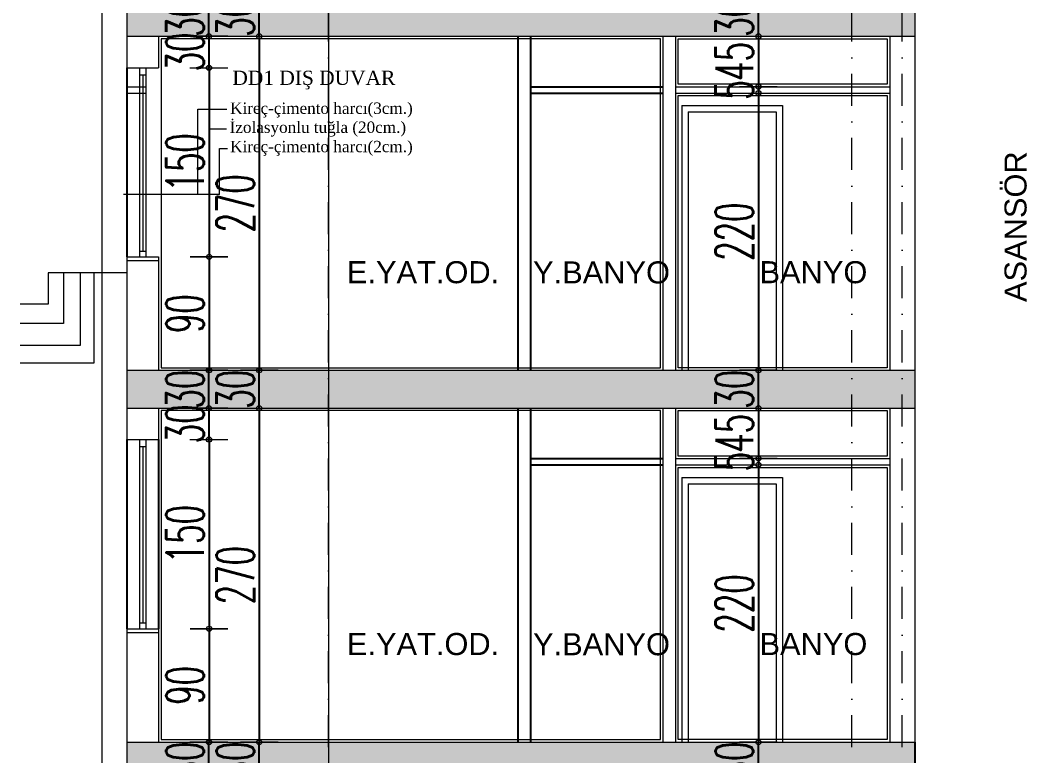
# Model space of a CAD drawing. Header units: millimetres. Extents: x -16104 to 67872, y -88009 to 12107.
# Drawn here: x 43475 to 44274, y -7119 to -6536 of the extents above; entities that cross this region are included whole.
import ezdxf

# ---------------------------------------------------------------- set-up
doc = ezdxf.new("R2010")
doc.units = ezdxf.units.MM
doc.linetypes.add('DASHDOTX2', pattern=[50.8, 25.4, -12.7, 0, -12.7])
doc.layers.get('0').update_dxf_attribs({"color": 241})
doc.layers.add('TARAMA', color=8, linetype='Continuous', lineweight=15)
doc.styles.add('DIM', font='Txttw.shx', dxfattribs={"width": 0.6})
doc.styles.add('ÖLÇÜ', font='times.ttf', dxfattribs={"height": 15})
doc.dimstyles.new('50', dxfattribs={"dimscale": 0, "dimtxt": 30, "dimasz": 1, "dimexe": 0, "dimexo": 2, "dimgap": 4, "dimtad": 1, "dimdec": 0, "dimzin": 0, "dimdsep": 46, "dimtxsty": 'DIM', "dimblk1": 'DOT', "dimblk2": 'DOT', "dimsah": 1, "dimcen": 1.5, "dimdle": 3, "dimse1": 1, "dimse2": 1, "dimclrd": 256, "dimclre": 9, "dimclrt": 256, "dimadec": 0, "dimazin": 0, "dimtfac": 0.24, "dimtdec": 0, "dimtix": 1, "dimtmove": 2, "dimatfit": 3, "dimldrblk": 'DOT', "dimfxl": 0, "dimtolj": 1, "dimtzin": 15, "dimarcsym": 0})
pattern_1 = [(45, (113.577, -17059.605), (-4.4901281, 4.4901281), []), (45, (118.067, -17059.605), (-4.4901281, 4.4901281), [7.9375, -1.5875, 0, -1.5875])]

# ---------------------------------------------------------------- blocks, each defined once
blk = doc.blocks.new('DOT')
for p, q in [((0, 15), (0, -15)), ((-2, 0), (0, 0)), ((2, 0), (0, 0))]:
    blk.add_line(p, q)
blk.add_circle((0, 0), 2)
blk = doc.blocks.new('*D2764')
at = {"layer": 'Defpoints', "color": 0, "transparency": 16777216}
for p in [(43625.03, -6518.52), (43625.03, -6518.52), (43625.03, -6548.52)]:
    blk.add_point(p, dxfattribs=at)
at = {"layer": 'TARAMA', "lineweight": -2, "transparency": 16777216}
for p, q in [((43625.03, -6517.52), (43625.03, -6516.52)), ((43625.03, -6548.52), (43625.03, -6518.52)), ((43625.03, -6549.52), (43625.03, -6550.52))]:
    blk.add_line(p, q, dxfattribs=at)
for p, rotation in [((43625.03, -6518.52), 270), ((43625.03, -6548.52), 90)]:
    blk.add_blockref('DOT', p, dxfattribs=dict(at, rotation=rotation))
at = {"layer": 'TARAMA', "transparency": 16777216, "insert": (43606.03, -6533.52), "char_height": 30, "attachment_point": 5, "rotation": 90, "style": 'DIM'}
blk.add_mtext('\\A1;30', dxfattribs=at)
blk = doc.blocks.new('*D2665')
at = {"layer": 'Defpoints', "color": 0, "transparency": 16777216}
for p in [(43585.03, -6573.52), (43585.03, -6723.52), (43625.14, -6723.52)]:
    blk.add_point(p, dxfattribs=at)
at = {"layer": 'TARAMA', "lineweight": -2, "transparency": 16777216}
blk.add_line((43625.14, -6574.52), (43625.14, -6722.52), dxfattribs=at)
for p, rotation in [((43625.14, -6573.52), 90), ((43625.14, -6723.52), 270)]:
    blk.add_blockref('DOT', p, dxfattribs=dict(at, rotation=rotation))
at = {"layer": 'TARAMA', "transparency": 16777216, "insert": (43606.14, -6648.52), "char_height": 30, "attachment_point": 5, "rotation": 90, "style": 'DIM'}
blk.add_mtext('\\A1;150', dxfattribs=at)
blk = doc.blocks.new('*D2765')
at = {"layer": 'Defpoints', "color": 0, "transparency": 16777216}
for p in [(43625.03, -6548.52), (43625.03, -6573.52), (43625.14, -6573.52)]:
    blk.add_point(p, dxfattribs=at)
at = {"layer": 'TARAMA', "lineweight": -2, "transparency": 16777216}
for p, q in [((43625.03, -6547.52), (43625.03, -6546.52)), ((43625.03, -6548.52), (43625.03, -6573.52)), ((43625.03, -6574.52), (43625.03, -6575.52))]:
    blk.add_line(p, q, dxfattribs=at)
for p, rotation in [((43625.03, -6548.52), 270), ((43625.03, -6573.52), 90)]:
    blk.add_blockref('DOT', p, dxfattribs=dict(at, rotation=rotation))
at = {"layer": 'TARAMA', "transparency": 16777216, "insert": (43606.03, -6561.02), "char_height": 30, "attachment_point": 5, "rotation": 90, "style": 'DIM'}
blk.add_mtext('\\A1;30', dxfattribs=at)
blk = doc.blocks.new('*D2666')
at = {"layer": 'Defpoints', "color": 0, "transparency": 16777216}
for p in [(43625.14, -6723.52), (43625.14, -6813.52), (43625.14, -6813.52)]:
    blk.add_point(p, dxfattribs=at)
at = {"layer": 'TARAMA', "lineweight": -2, "transparency": 16777216}
blk.add_line((43625.14, -6724.52), (43625.14, -6812.52), dxfattribs=at)
for p, rotation in [((43625.14, -6723.52), 90), ((43625.14, -6813.52), 270)]:
    blk.add_blockref('DOT', p, dxfattribs=dict(at, rotation=rotation))
at = {"layer": 'TARAMA', "transparency": 16777216, "insert": (43606.14, -6768.52), "char_height": 30, "attachment_point": 5, "rotation": 90, "style": 'DIM'}
blk.add_mtext('\\A1;90', dxfattribs=at)
blk = doc.blocks.new('*D2766')
at = {"layer": 'Defpoints', "color": 0, "transparency": 16777216}
for p in [(43995.34, -6518.52), (44061.12, -6518.52), (43995.34, -6548.52)]:
    blk.add_point(p, dxfattribs=at)
at = {"layer": 'TARAMA', "lineweight": -2, "transparency": 16777216}
for p, q in [((44061.12, -6517.52), (44061.12, -6516.52)), ((44061.12, -6548.52), (44061.12, -6518.52)), ((44061.12, -6549.52), (44061.12, -6550.52))]:
    blk.add_line(p, q, dxfattribs=at)
for p, rotation in [((44061.12, -6518.52), 270), ((44061.12, -6548.52), 90)]:
    blk.add_blockref('DOT', p, dxfattribs=dict(at, rotation=rotation))
at = {"layer": 'TARAMA', "transparency": 16777216, "insert": (44042.12, -6533.52), "char_height": 30, "attachment_point": 5, "rotation": 90, "style": 'DIM'}
blk.add_mtext('\\A1;30', dxfattribs=at)
blk = doc.blocks.new('*D2667')
at = {"layer": 'Defpoints', "color": 0, "transparency": 16777216}
for p in [(44061.12, -6548.52), (44061.12, -6588.52), (44061.12, -6588.52)]:
    blk.add_point(p, dxfattribs=at)
at = {"layer": 'TARAMA', "lineweight": -2, "transparency": 16777216}
blk.add_line((44061.12, -6549.52), (44061.12, -6587.52), dxfattribs=at)
for p, rotation in [((44061.12, -6548.52), 90), ((44061.12, -6588.52), 270)]:
    blk.add_blockref('DOT', p, dxfattribs=dict(at, rotation=rotation))
at = {"layer": 'TARAMA', "transparency": 16777216, "insert": (44042.12, -6568.52), "char_height": 30, "attachment_point": 5, "rotation": 90, "style": 'DIM'}
blk.add_mtext('\\A1;45', dxfattribs=at)
blk = doc.blocks.new('*D2668')
at = {"layer": 'Defpoints', "color": 0, "transparency": 16777216}
for p in [(44061.12, -6588.52), (44061.12, -6593.52), (44061.12, -6593.52)]:
    blk.add_point(p, dxfattribs=at)
at = {"layer": 'TARAMA', "lineweight": -2, "transparency": 16777216}
for p, q in [((44061.12, -6587.52), (44061.12, -6586.52)), ((44061.12, -6588.52), (44061.12, -6593.52)), ((44061.12, -6594.52), (44061.12, -6595.52))]:
    blk.add_line(p, q, dxfattribs=at)
for p, rotation in [((44061.12, -6588.52), 270), ((44061.12, -6593.52), 90)]:
    blk.add_blockref('DOT', p, dxfattribs=dict(at, rotation=rotation))
at = {"layer": 'TARAMA', "transparency": 16777216, "insert": (44042.12, -6591.02), "char_height": 30, "attachment_point": 5, "rotation": 90, "style": 'DIM'}
blk.add_mtext('\\A1;5', dxfattribs=at)
blk = doc.blocks.new('*D2669')
at = {"layer": 'Defpoints', "color": 0, "transparency": 16777216}
for p in [(44061.12, -6593.52), (44061.12, -6813.52), (44061.12, -6813.52)]:
    blk.add_point(p, dxfattribs=at)
at = {"layer": 'TARAMA', "lineweight": -2, "transparency": 16777216}
blk.add_line((44061.12, -6594.52), (44061.12, -6812.52), dxfattribs=at)
for p, rotation in [((44061.12, -6593.52), 90), ((44061.12, -6813.52), 270)]:
    blk.add_blockref('DOT', p, dxfattribs=dict(at, rotation=rotation))
at = {"layer": 'TARAMA', "transparency": 16777216, "insert": (44042.12, -6703.52), "char_height": 30, "attachment_point": 5, "rotation": 90, "style": 'DIM'}
blk.add_mtext('\\A1;220', dxfattribs=at)
blk = doc.blocks.new('*D2676')
at = {"layer": 'Defpoints', "color": 0, "transparency": 16777216}
for p in [(43625.03, -6813.52), (43625.03, -6813.52), (43625.03, -6843.52)]:
    blk.add_point(p, dxfattribs=at)
at = {"layer": 'TARAMA', "lineweight": -2, "transparency": 16777216}
for p, q in [((43625.03, -6812.52), (43625.03, -6811.52)), ((43625.03, -6843.52), (43625.03, -6813.52)), ((43625.03, -6844.52), (43625.03, -6845.52))]:
    blk.add_line(p, q, dxfattribs=at)
for p, rotation in [((43625.03, -6813.52), 270), ((43625.03, -6843.52), 90)]:
    blk.add_blockref('DOT', p, dxfattribs=dict(at, rotation=rotation))
at = {"layer": 'TARAMA', "transparency": 16777216, "insert": (43606.03, -6828.52), "char_height": 30, "attachment_point": 5, "rotation": 90, "style": 'DIM'}
blk.add_mtext('\\A1;30', dxfattribs=at)
blk = doc.blocks.new('*D2677')
at = {"layer": 'Defpoints', "color": 0, "transparency": 16777216}
for p in [(43585.03, -6868.52), (43585.03, -7018.52), (43625.14, -7018.52)]:
    blk.add_point(p, dxfattribs=at)
at = {"layer": 'TARAMA', "lineweight": -2, "transparency": 16777216}
blk.add_line((43625.14, -6869.52), (43625.14, -7017.52), dxfattribs=at)
for p, rotation in [((43625.14, -6868.52), 90), ((43625.14, -7018.52), 270)]:
    blk.add_blockref('DOT', p, dxfattribs=dict(at, rotation=rotation))
at = {"layer": 'TARAMA', "transparency": 16777216, "insert": (43606.14, -6943.52), "char_height": 30, "attachment_point": 5, "rotation": 90, "style": 'DIM'}
blk.add_mtext('\\A1;150', dxfattribs=at)
blk = doc.blocks.new('*D2678')
at = {"layer": 'Defpoints', "color": 0, "transparency": 16777216}
for p in [(43625.03, -6843.52), (43625.03, -6868.52), (43625.14, -6868.52)]:
    blk.add_point(p, dxfattribs=at)
at = {"layer": 'TARAMA', "lineweight": -2, "transparency": 16777216}
for p, q in [((43625.03, -6842.52), (43625.03, -6841.52)), ((43625.03, -6843.52), (43625.03, -6868.52)), ((43625.03, -6869.52), (43625.03, -6870.52))]:
    blk.add_line(p, q, dxfattribs=at)
for p, rotation in [((43625.03, -6843.52), 270), ((43625.03, -6868.52), 90)]:
    blk.add_blockref('DOT', p, dxfattribs=dict(at, rotation=rotation))
at = {"layer": 'TARAMA', "transparency": 16777216, "insert": (43606.03, -6856.02), "char_height": 30, "attachment_point": 5, "rotation": 90, "style": 'DIM'}
blk.add_mtext('\\A1;30', dxfattribs=at)
blk = doc.blocks.new('*D2679')
at = {"layer": 'Defpoints', "color": 0, "transparency": 16777216}
for p in [(43625.14, -7018.52), (43625.14, -7108.52), (43625.14, -7108.52)]:
    blk.add_point(p, dxfattribs=at)
at = {"layer": 'TARAMA', "lineweight": -2, "transparency": 16777216}
blk.add_line((43625.14, -7019.52), (43625.14, -7107.52), dxfattribs=at)
for p, rotation in [((43625.14, -7018.52), 90), ((43625.14, -7108.52), 270)]:
    blk.add_blockref('DOT', p, dxfattribs=dict(at, rotation=rotation))
at = {"layer": 'TARAMA', "transparency": 16777216, "insert": (43606.14, -7063.52), "char_height": 30, "attachment_point": 5, "rotation": 90, "style": 'DIM'}
blk.add_mtext('\\A1;90', dxfattribs=at)
blk = doc.blocks.new('*D2680')
at = {"layer": 'Defpoints', "color": 0, "transparency": 16777216}
for p in [(43995.34, -6813.52), (44061.12, -6813.52), (43995.34, -6843.52)]:
    blk.add_point(p, dxfattribs=at)
at = {"layer": 'TARAMA', "lineweight": -2, "transparency": 16777216}
for p, q in [((44061.12, -6812.52), (44061.12, -6811.52)), ((44061.12, -6843.52), (44061.12, -6813.52)), ((44061.12, -6844.52), (44061.12, -6845.52))]:
    blk.add_line(p, q, dxfattribs=at)
for p, rotation in [((44061.12, -6813.52), 270), ((44061.12, -6843.52), 90)]:
    blk.add_blockref('DOT', p, dxfattribs=dict(at, rotation=rotation))
at = {"layer": 'TARAMA', "transparency": 16777216, "insert": (44042.12, -6828.52), "char_height": 30, "attachment_point": 5, "rotation": 90, "style": 'DIM'}
blk.add_mtext('\\A1;30', dxfattribs=at)
blk = doc.blocks.new('*D2681')
at = {"layer": 'Defpoints', "color": 0, "transparency": 16777216}
for p in [(44061.12, -6843.52), (44061.12, -6883.52), (44061.12, -6883.52)]:
    blk.add_point(p, dxfattribs=at)
at = {"layer": 'TARAMA', "lineweight": -2, "transparency": 16777216}
blk.add_line((44061.12, -6844.52), (44061.12, -6882.52), dxfattribs=at)
for p, rotation in [((44061.12, -6843.52), 90), ((44061.12, -6883.52), 270)]:
    blk.add_blockref('DOT', p, dxfattribs=dict(at, rotation=rotation))
at = {"layer": 'TARAMA', "transparency": 16777216, "insert": (44042.12, -6863.52), "char_height": 30, "attachment_point": 5, "rotation": 90, "style": 'DIM'}
blk.add_mtext('\\A1;45', dxfattribs=at)
blk = doc.blocks.new('*D2682')
at = {"layer": 'Defpoints', "color": 0, "transparency": 16777216}
for p in [(44061.12, -6883.52), (44061.12, -6888.52), (44061.12, -6888.52)]:
    blk.add_point(p, dxfattribs=at)
at = {"layer": 'TARAMA', "lineweight": -2, "transparency": 16777216}
for p, q in [((44061.12, -6882.52), (44061.12, -6881.52)), ((44061.12, -6883.52), (44061.12, -6888.52)), ((44061.12, -6889.52), (44061.12, -6890.52))]:
    blk.add_line(p, q, dxfattribs=at)
for p, rotation in [((44061.12, -6883.52), 270), ((44061.12, -6888.52), 90)]:
    blk.add_blockref('DOT', p, dxfattribs=dict(at, rotation=rotation))
at = {"layer": 'TARAMA', "transparency": 16777216, "insert": (44042.12, -6886.02), "char_height": 30, "attachment_point": 5, "rotation": 90, "style": 'DIM'}
blk.add_mtext('\\A1;5', dxfattribs=at)
blk = doc.blocks.new('*D2683')
at = {"layer": 'Defpoints', "color": 0, "transparency": 16777216}
for p in [(44061.12, -6888.52), (44061.12, -7108.52), (44061.12, -7108.52)]:
    blk.add_point(p, dxfattribs=at)
at = {"layer": 'TARAMA', "lineweight": -2, "transparency": 16777216}
blk.add_line((44061.12, -6889.52), (44061.12, -7107.52), dxfattribs=at)
for p, rotation in [((44061.12, -6888.52), 90), ((44061.12, -7108.52), 270)]:
    blk.add_blockref('DOT', p, dxfattribs=dict(at, rotation=rotation))
at = {"layer": 'TARAMA', "transparency": 16777216, "insert": (44042.12, -6998.52), "char_height": 30, "attachment_point": 5, "rotation": 90, "style": 'DIM'}
blk.add_mtext('\\A1;220', dxfattribs=at)
blk = doc.blocks.new('*D2770')
at = {"layer": 'Defpoints', "color": 0, "transparency": 16777216}
for p in [(43625.03, -7108.52), (43625.03, -7108.52), (43625.03, -7138.52)]:
    blk.add_point(p, dxfattribs=at)
at = {"layer": 'TARAMA', "lineweight": -2, "transparency": 16777216}
for p, q in [((43625.03, -7107.52), (43625.03, -7106.52)), ((43625.03, -7138.52), (43625.03, -7108.52)), ((43625.03, -7139.52), (43625.03, -7140.52))]:
    blk.add_line(p, q, dxfattribs=at)
for p, rotation in [((43625.03, -7108.52), 270), ((43625.03, -7138.52), 90)]:
    blk.add_blockref('DOT', p, dxfattribs=dict(at, rotation=rotation))
at = {"layer": 'TARAMA', "transparency": 16777216, "insert": (43606.03, -7123.52), "char_height": 30, "attachment_point": 5, "rotation": 90, "style": 'DIM'}
blk.add_mtext('\\A1;30', dxfattribs=at)
blk = doc.blocks.new('*D2772')
at = {"layer": 'Defpoints', "color": 0, "transparency": 16777216}
for p in [(43995.34, -7108.52), (44061.12, -7108.52), (43995.34, -7138.52)]:
    blk.add_point(p, dxfattribs=at)
at = {"layer": 'TARAMA', "lineweight": -2, "transparency": 16777216}
for p, q in [((44061.12, -7107.52), (44061.12, -7106.52)), ((44061.12, -7138.52), (44061.12, -7108.52)), ((44061.12, -7139.52), (44061.12, -7140.52))]:
    blk.add_line(p, q, dxfattribs=at)
for p, rotation in [((44061.12, -7108.52), 270), ((44061.12, -7138.52), 90)]:
    blk.add_blockref('DOT', p, dxfattribs=dict(at, rotation=rotation))
at = {"layer": 'TARAMA', "transparency": 16777216, "insert": (44042.12, -7123.52), "char_height": 30, "attachment_point": 5, "rotation": 90, "style": 'DIM'}
blk.add_mtext('\\A1;30', dxfattribs=at)
blk = doc.blocks.new('*D2723')
at = {"layer": 'Defpoints', "color": 0, "transparency": 16777216}
for p in [(43665.03, -6548.52), (43665.03, -6813.52), (43665.03, -6813.52)]:
    blk.add_point(p, dxfattribs=at)
at = {"layer": 'TARAMA', "lineweight": -2, "transparency": 16777216}
blk.add_line((43665.03, -6549.52), (43665.03, -6812.52), dxfattribs=at)
for p, rotation in [((43665.03, -6548.52), 90), ((43665.03, -6813.52), 270)]:
    blk.add_blockref('DOT', p, dxfattribs=dict(at, rotation=rotation))
at = {"layer": 'TARAMA', "transparency": 16777216, "insert": (43646.03, -6681.02), "char_height": 30, "attachment_point": 5, "rotation": 90, "style": 'DIM'}
blk.add_mtext('\\A1;270', dxfattribs=at)
blk = doc.blocks.new('*D2784')
at = {"layer": 'Defpoints', "color": 0, "transparency": 16777216}
for p in [(43665.03, -6518.52), (43665.03, -6518.52), (43665.03, -6548.52)]:
    blk.add_point(p, dxfattribs=at)
at = {"layer": 'TARAMA', "lineweight": -2, "transparency": 16777216}
for p, q in [((43665.03, -6517.52), (43665.03, -6516.52)), ((43665.03, -6548.52), (43665.03, -6518.52)), ((43665.03, -6549.52), (43665.03, -6550.52))]:
    blk.add_line(p, q, dxfattribs=at)
for p, rotation in [((43665.03, -6518.52), 270), ((43665.03, -6548.52), 90)]:
    blk.add_blockref('DOT', p, dxfattribs=dict(at, rotation=rotation))
at = {"layer": 'TARAMA', "transparency": 16777216, "insert": (43646.03, -6533.52), "char_height": 30, "attachment_point": 5, "rotation": 90, "style": 'DIM'}
blk.add_mtext('\\A1;30', dxfattribs=at)
blk = doc.blocks.new('*D2725')
at = {"layer": 'Defpoints', "color": 0, "transparency": 16777216}
for p in [(43665.03, -6843.52), (43665.03, -7108.52), (43665.03, -7108.52)]:
    blk.add_point(p, dxfattribs=at)
at = {"layer": 'TARAMA', "lineweight": -2, "transparency": 16777216}
blk.add_line((43665.03, -6844.52), (43665.03, -7107.52), dxfattribs=at)
for p, rotation in [((43665.03, -6843.52), 90), ((43665.03, -7108.52), 270)]:
    blk.add_blockref('DOT', p, dxfattribs=dict(at, rotation=rotation))
at = {"layer": 'TARAMA', "transparency": 16777216, "insert": (43646.03, -6976.02), "char_height": 30, "attachment_point": 5, "rotation": 90, "style": 'DIM'}
blk.add_mtext('\\A1;270', dxfattribs=at)
blk = doc.blocks.new('*D2728')
at = {"layer": 'Defpoints', "color": 0, "transparency": 16777216}
for p in [(43665.03, -6813.52), (43665.03, -6813.52), (43665.03, -6843.52)]:
    blk.add_point(p, dxfattribs=at)
at = {"layer": 'TARAMA', "lineweight": -2, "transparency": 16777216}
for p, q in [((43665.03, -6812.52), (43665.03, -6811.52)), ((43665.03, -6843.52), (43665.03, -6813.52)), ((43665.03, -6844.52), (43665.03, -6845.52))]:
    blk.add_line(p, q, dxfattribs=at)
for p, rotation in [((43665.03, -6813.52), 270), ((43665.03, -6843.52), 90)]:
    blk.add_blockref('DOT', p, dxfattribs=dict(at, rotation=rotation))
at = {"layer": 'TARAMA', "transparency": 16777216, "insert": (43646.03, -6828.52), "char_height": 30, "attachment_point": 5, "rotation": 90, "style": 'DIM'}
blk.add_mtext('\\A1;30', dxfattribs=at)
blk = doc.blocks.new('*D2785')
at = {"layer": 'Defpoints', "color": 0, "transparency": 16777216}
for p in [(43665.03, -7108.52), (43665.03, -7108.52), (43665.03, -7138.52)]:
    blk.add_point(p, dxfattribs=at)
at = {"layer": 'TARAMA', "lineweight": -2, "transparency": 16777216}
for p, q in [((43665.03, -7107.52), (43665.03, -7106.52)), ((43665.03, -7138.52), (43665.03, -7108.52)), ((43665.03, -7139.52), (43665.03, -7140.52))]:
    blk.add_line(p, q, dxfattribs=at)
for p, rotation in [((43665.03, -7108.52), 270), ((43665.03, -7138.52), 90)]:
    blk.add_blockref('DOT', p, dxfattribs=dict(at, rotation=rotation))
at = {"layer": 'TARAMA', "transparency": 16777216, "insert": (43646.03, -7123.52), "char_height": 30, "attachment_point": 5, "rotation": 90, "style": 'DIM'}
blk.add_mtext('\\A1;30', dxfattribs=at)

msp = doc.modelspace()

# ---------------------------------------------------------------- hatches: boundary and pattern name
h = msp.add_hatch()
h.set_pattern_fill('ANSI35,_O', color=256)
h.set_pattern_definition(pattern_1)
h.paths.add_polyline_path([(44185.34, -6518.52), (44175.34, -6518.52), (44175.34, -6548.52), (44185.34, -6548.52)])
h.paths.add_polyline_path([(44175.34, -6518.52), (44135.33, -6518.52), (44135.33, -6548.52), (44175.34, -6548.52)])
h.paths.add_polyline_path([(44135.33, -6518.52), (43720.03, -6518.52), (43720.03, -6548.52), (44135.33, -6548.52)])
h.paths.add_polyline_path([(43720.03, -6518.52), (43560.03, -6518.52), (43560.03, -6548.52), (43720.03, -6548.52)])
h.paths.add_polyline_path([(44019.62, -6555.59), (44019.62, -6511.45), (44064.62, -6511.45), (44064.62, -6555.59)], flags=9)
h.paths.add_polyline_path([(43583.53, -6555.59), (43583.53, -6511.45), (43628.53, -6511.45), (43628.53, -6555.59)], flags=9)
h.paths.add_polyline_path([(43583.53, -6583.09), (43583.53, -6538.95), (43628.53, -6538.95), (43628.53, -6583.09)], flags=9)
h.paths.add_polyline_path([(43623.53, -6555.59), (43623.53, -6511.45), (43668.53, -6511.45), (43668.53, -6555.59)], flags=9)
h = msp.add_hatch()
h.set_pattern_fill('ANSI35,_O', color=256)
h.set_pattern_definition(pattern_1)
h.paths.add_polyline_path([(44185.34, -7108.52), (44175.34, -7108.52), (44175.34, -7138.52), (44185.34, -7138.52)])
h.paths.add_polyline_path([(44175.34, -7108.52), (44135.33, -7108.52), (44135.33, -7138.52), (44175.34, -7138.52)])
h.paths.add_polyline_path([(44135.33, -7108.52), (43720.03, -7108.52), (43720.03, -7138.52), (44135.33, -7138.52)])
h.paths.add_polyline_path([(43720.03, -7108.52), (43560.03, -7108.52), (43560.03, -7138.52), (43720.03, -7138.52)])
h.paths.add_polyline_path([(44019.62, -7145.59), (44019.62, -7101.45), (44064.62, -7101.45), (44064.62, -7145.59)], flags=9)
h.paths.add_polyline_path([(43583.53, -7145.59), (43583.53, -7101.45), (43628.53, -7101.45), (43628.53, -7145.59)], flags=9)
h.paths.add_polyline_path([(43583.53, -7173.09), (43583.53, -7128.95), (43628.53, -7128.95), (43628.53, -7173.09)], flags=9)
h.paths.add_polyline_path([(43623.53, -7145.59), (43623.53, -7101.45), (43668.53, -7101.45), (43668.53, -7145.59)], flags=9)
at = {"layer": 'TARAMA'}
h = msp.add_hatch(dxfattribs=at)
h.set_pattern_fill('JIS_STN_2.5,_O', color=256)
h.set_pattern_definition([(45, (11195.8239, -24013.2224), (-1.76776695, 1.76776695), []), (45, (11197.5889, -24013.2224), (-1.76776695, 1.76776695), [1.2, -0.5])])
h.paths.add_polyline_path([(44185.34, -6843.52), (44185.34, -6813.52), (43560.03, -6813.52), (43560.03, -6843.52)])

# ---------------------------------------------------------------- linework, layer by layer
for p, q in [((43870.34, -6548.52), (43870.34, -6813.52)), ((43880.34, -6548.52), (43880.34, -6813.52)), ((43560.03, -6573.52), (43560.03, -6723.52)), ((43880.34, -6588.52), (43985.34, -6588.52)), ((43880.34, -6593.52), (43985.34, -6593.52)), ((43870.34, -6843.52), (43870.34, -7108.52)), ((43880.34, -6843.52), (43880.34, -7108.52)), ((43560.03, -6868.52), (43560.03, -7018.52)), ((43585.03, -6868.52), (43585.03, -7018.52)), ((43880.34, -6883.52), (43985.34, -6883.52)), ((43880.34, -6888.52), (43985.34, -6888.52)), ((44185.34, -7108.52), (44185.34, -7858.52))]:
    msp.add_line(p, q)
for p, q in [((43720.03, -5237.03), (43720.03, -8078.31)), ((43540.03, -6223.52), (43540.03, -6548.52)), ((43540.03, -6518.52), (43540.03, -6843.52)), ((43560.03, -6518.52), (43560.03, -6573.52)), ((44185.34, -6518.52), (44185.34, -6813.52)), ((43560.03, -6548.52), (44185.34, -6548.52)), ((43585.03, -6548.52), (43585.03, -6573.52)), ((43985.34, -6548.52), (43985.34, -6813.52)), ((43995.34, -6548.52), (43995.34, -6813.52)), ((44165.34, -6548.52), (44165.34, -6813.52)), ((43560.03, -6573.52), (43585.03, -6573.52)), ((43570.03, -6573.52), (43570.03, -6723.52)), ((43575.03, -6573.52), (43575.03, -6723.52)), ((43570.03, -6579.06), (43575.03, -6579.06)), ((43572.53, -6579.06), (43572.53, -6718.95)), ((43560.03, -6588.52), (43575.03, -6588.52)), ((43995.34, -6588.52), (44165.34, -6588.52)), ((43560.03, -6593.52), (43575.03, -6593.52)), ((43995.34, -6593.52), (44165.34, -6593.52)), ((43616.19, -6606.42), (43639.21, -6606.42)), ((43616.19, -6673.97), (43616.19, -6606.42)), ((44000.34, -6603.52), (44000.34, -6813.52)), ((44000.34, -6603.52), (44080.34, -6603.52)), ((44080.34, -6603.52), (44080.34, -6813.52)), ((44005.34, -6608.52), (44005.34, -6813.52)), ((44005.34, -6608.52), (44075.34, -6608.52)), ((44075.34, -6608.52), (44075.34, -6813.52)), ((43625.58, -6621.82), (43638.93, -6621.82)), ((43625.58, -6673.97), (43625.58, -6621.82)), ((43633.52, -6637.42), (43639.86, -6637.42)), ((43633.52, -6673.97), (43633.52, -6637.42)), ((43633.52, -6673.97), (43557.36, -6673.97)), ((43570.03, -6718.95), (43575.03, -6718.95)), ((43560.03, -6723.52), (43585.03, -6723.52)), ((43560.03, -6723.52), (43560.03, -6813.52)), ((43560.03, -6726.52), (43585.03, -6726.52)), ((43585.03, -6723.52), (43585.03, -6813.52)), ((43560.03, -6736.09), (43497.51, -6736.09)), ((43497.51, -6736.09), (43497.51, -6760.97)), ((43509.57, -6736.09), (43509.57, -6776.48)), ((43533.73, -6736.09), (43533.73, -6807.86)), ((43497.51, -6760.97), (43475.36, -6760.97)), ((43509.57, -6776.48), (43475.23, -6776.48)), ((43533.73, -6807.86), (43475.33, -6807.86)), ((43540.03, -6813.52), (43540.03, -7138.52)), ((43560.03, -6813.52), (44185.34, -6813.52)), ((43560.03, -6813.52), (43560.03, -6868.52)), ((44185.34, -6813.52), (44185.34, -7108.52)), ((43560.03, -6843.52), (44185.34, -6843.52)), ((43585.03, -6843.52), (43585.03, -6868.52)), ((43985.34, -6843.52), (43985.34, -7108.52)), ((43995.34, -6843.52), (43995.34, -7108.52)), ((44165.34, -6843.52), (44165.34, -7108.52)), ((43560.03, -6868.52), (43585.03, -6868.52)), ((43570.03, -6868.52), (43570.03, -7018.52)), ((43575.03, -6868.52), (43575.03, -7018.52)), ((43570.03, -6874.06), (43575.03, -6874.06)), ((43572.53, -6874.06), (43572.53, -7013.95)), ((43995.34, -6883.52), (44165.34, -6883.52)), ((43995.34, -6888.52), (44165.34, -6888.52)), ((44000.34, -6898.52), (44000.34, -7108.52)), ((44000.34, -6898.52), (44080.34, -6898.52)), ((44080.34, -6898.52), (44080.34, -7108.52)), ((44005.34, -6903.52), (44005.34, -7108.52)), ((44005.34, -6903.52), (44075.34, -6903.52)), ((44075.34, -6903.52), (44075.34, -7108.52)), ((43570.03, -7013.95), (43575.03, -7013.95)), ((43560.03, -7018.52), (43585.03, -7018.52)), ((43560.03, -7018.52), (43560.03, -7108.52)), ((43560.03, -7021.52), (43585.03, -7021.52)), ((43585.03, -7018.52), (43585.03, -7108.52)), ((43540.03, -7108.52), (43540.03, -7433.52)), ((43560.03, -7108.52), (44185.34, -7108.52)), ((43560.03, -7108.52), (43560.03, -7163.52))]:
    msp.add_line(p, q, dxfattribs=at)
at = {"layer": 'TARAMA', "linetype": 'DASHDOTX2'}
for p, q in [((43720.03, -8130.6), (43720.03, -5237.03)), ((44135.33, -8130.6), (44135.33, -5236.91)), ((44175.34, -8130.6), (44175.34, -5236.91))]:
    msp.add_line(p, q, dxfattribs=at)
at = {"layer": 'TARAMA'}
for points in [[(43983.34, -6550.52), (43587.03, -6550.52), (43587.03, -6573.52), (43587.03, -6723.52), (43587.03, -6811.52), (43983.34, -6811.52)], [(43997.34, -6550.52), (44163.34, -6550.52), (44163.34, -6586.52), (43997.34, -6586.52)], [(43997.34, -6595.52), (44163.34, -6595.52), (44163.34, -6811.52), (43997.34, -6811.52)], [(43983.34, -6845.52), (43587.03, -6845.52), (43587.03, -6868.52), (43587.03, -7018.52), (43587.03, -7106.52), (43983.34, -7106.52)], [(43997.34, -6845.52), (44163.34, -6845.52), (44163.34, -6881.52), (43997.34, -6881.52)], [(43997.34, -6890.52), (44163.34, -6890.52), (44163.34, -7106.52), (43997.34, -7106.52)]]:
    msp.add_lwpolyline(points, close=True, dxfattribs=at)
msp.add_lwpolyline([(43522.89, -6736.09), (43522.89, -6793.74), (43475.26, -6793.74)], dxfattribs=at)

# ---------------------------------------------------------------- texts
at = {"layer": 'TARAMA', "style": 'ÖLÇÜ'}
msp.add_text('DD1 DIŞ DUVAR', height=11.25, dxfattribs=at).set_placement((43643.69, -6587.06))
at = {"layer": 'TARAMA', "ltscale": 0.8, "style": 'ÖLÇÜ'}
for s, p in [('Kireç-çimento harcı(3cm.)', (43641.89, -6610.05)), ('İzolasyonlu tuğla (20cm.)', (43641.49, -6625.14)), ('Kireç-çimento harcı(2cm.)', (43641.89, -6640.46))]:
    msp.add_text(s, height=9, dxfattribs=at).set_placement(p)
at = {"layer": 'TARAMA', "insert": (44274.21, -6639.79), "char_height": 17.5, "width": 1076.8413, "attachment_point": 9, "rotation": 90}
msp.add_mtext('{\\fArial|b0|i0|c162|p34;ASANSÖR}', dxfattribs=at)
at = {"layer": 'TARAMA', "char_height": 17.5, "width": 1076.8413, "attachment_point": 9}
for s, insert in [('{\\fArial|b0|i0|c162|p34;E.YAT.OD.}', (43855.43, -6744.67)), ('{\\fArial|b0|i0|c162|p34;Y.BANYO}', (43990.97, -6744.83)), ('{\\fArial|b0|i0|c162|p34;BANYO}', (44147.61, -6744.67)), ('{\\fArial|b0|i0|c162|p34;E.YAT.OD.}', (43855.43, -7039.67)), ('{\\fArial|b0|i0|c162|p34;Y.BANYO}', (43990.97, -7039.83)), ('{\\fArial|b0|i0|c162|p34;BANYO}', (44147.61, -7039.67))]:
    msp.add_mtext(s, dxfattribs=dict(at, insert=insert))

# ---------------------------------------------------------------- dimensions: what is measured, and where the dimension line sits
at = {"layer": 'TARAMA'}
for base, p1, p2, picture, middle in [((43625.03, -6518.52), (43625.03, -6548.52), (43625.03, -6518.52), '*D2764', (43606.03, -6533.52)), ((43665.03, -6518.52), (43665.03, -6548.52), (43665.03, -6518.52), '*D2784', (43646.03, -6533.52)), ((44061.12, -6518.52), (43995.34, -6548.52), (43995.34, -6518.52), '*D2766', (44042.12, -6533.52)), ((43625.14, -6723.52), (43585.03, -6573.52), (43585.03, -6723.52), '*D2665', (43606.14, -6648.52)), ((44061.12, -6593.52), (44061.12, -6588.52), (44061.12, -6593.52), '*D2668', (44042.12, -6591.02)), ((44061.12, -6813.52), (44061.12, -6593.52), (44061.12, -6813.52), '*D2669', (44042.12, -6703.52)), ((43625.14, -6813.52), (43625.14, -6723.52), (43625.14, -6813.52), '*D2666', (43606.14, -6768.52)), ((43625.03, -6813.52), (43625.03, -6843.52), (43625.03, -6813.52), '*D2676', (43606.03, -6828.52)), ((43665.03, -6813.52), (43665.03, -6843.52), (43665.03, -6813.52), '*D2728', (43646.03, -6828.52)), ((44061.12, -6813.52), (43995.34, -6843.52), (43995.34, -6813.52), '*D2680', (44042.12, -6828.52)), ((43625.14, -7018.52), (43585.03, -6868.52), (43585.03, -7018.52), '*D2677', (43606.14, -6943.52)), ((44061.12, -6888.52), (44061.12, -6883.52), (44061.12, -6888.52), '*D2682', (44042.12, -6886.02)), ((44061.12, -7108.52), (44061.12, -6888.52), (44061.12, -7108.52), '*D2683', (44042.12, -6998.52)), ((43625.14, -7108.52), (43625.14, -7018.52), (43625.14, -7108.52), '*D2679', (43606.14, -7063.52)), ((43625.03, -7108.52), (43625.03, -7138.52), (43625.03, -7108.52), '*D2770', (43606.03, -7123.52)), ((43665.03, -7108.52), (43665.03, -7138.52), (43665.03, -7108.52), '*D2785', (43646.03, -7123.52)), ((44061.12, -7108.52), (43995.34, -7138.52), (43995.34, -7108.52), '*D2772', (44042.12, -7123.52))]:
    dim = msp.add_linear_dim(base=base, p1=p1, p2=p2, angle=90, dimstyle='50', override={"dimscale": 1}, dxfattribs=at)
    dim.commit()
    dim.dimension.update_dxf_attribs({"geometry": picture, "text_midpoint": middle})
for base, p1, p2, text, picture, middle in [((43625.03, -6573.52), (43625.03, -6548.52), (43625.14, -6573.52), '30', '*D2765', (43606.03, -6561.02)), ((43665.03, -6813.52), (43665.03, -6548.52), (43665.03, -6813.52), '270', '*D2723', (43646.03, -6681.02)), ((44061.12, -6588.52), (44061.12, -6548.52), (44061.12, -6588.52), '45', '*D2667', (44042.12, -6568.52)), ((43625.03, -6868.52), (43625.03, -6843.52), (43625.14, -6868.52), '30', '*D2678', (43606.03, -6856.02)), ((43665.03, -7108.52), (43665.03, -6843.52), (43665.03, -7108.52), '270', '*D2725', (43646.03, -6976.02)), ((44061.12, -6883.52), (44061.12, -6843.52), (44061.12, -6883.52), '45', '*D2681', (44042.12, -6863.52))]:
    dim = msp.add_linear_dim(base=base, p1=p1, p2=p2, angle=90, text=text, dimstyle='50', override={"dimscale": 1}, dxfattribs=at)
    dim.commit()
    dim.dimension.update_dxf_attribs({"geometry": picture, "text_midpoint": middle})

doc.saveas('drawing.dxf')
